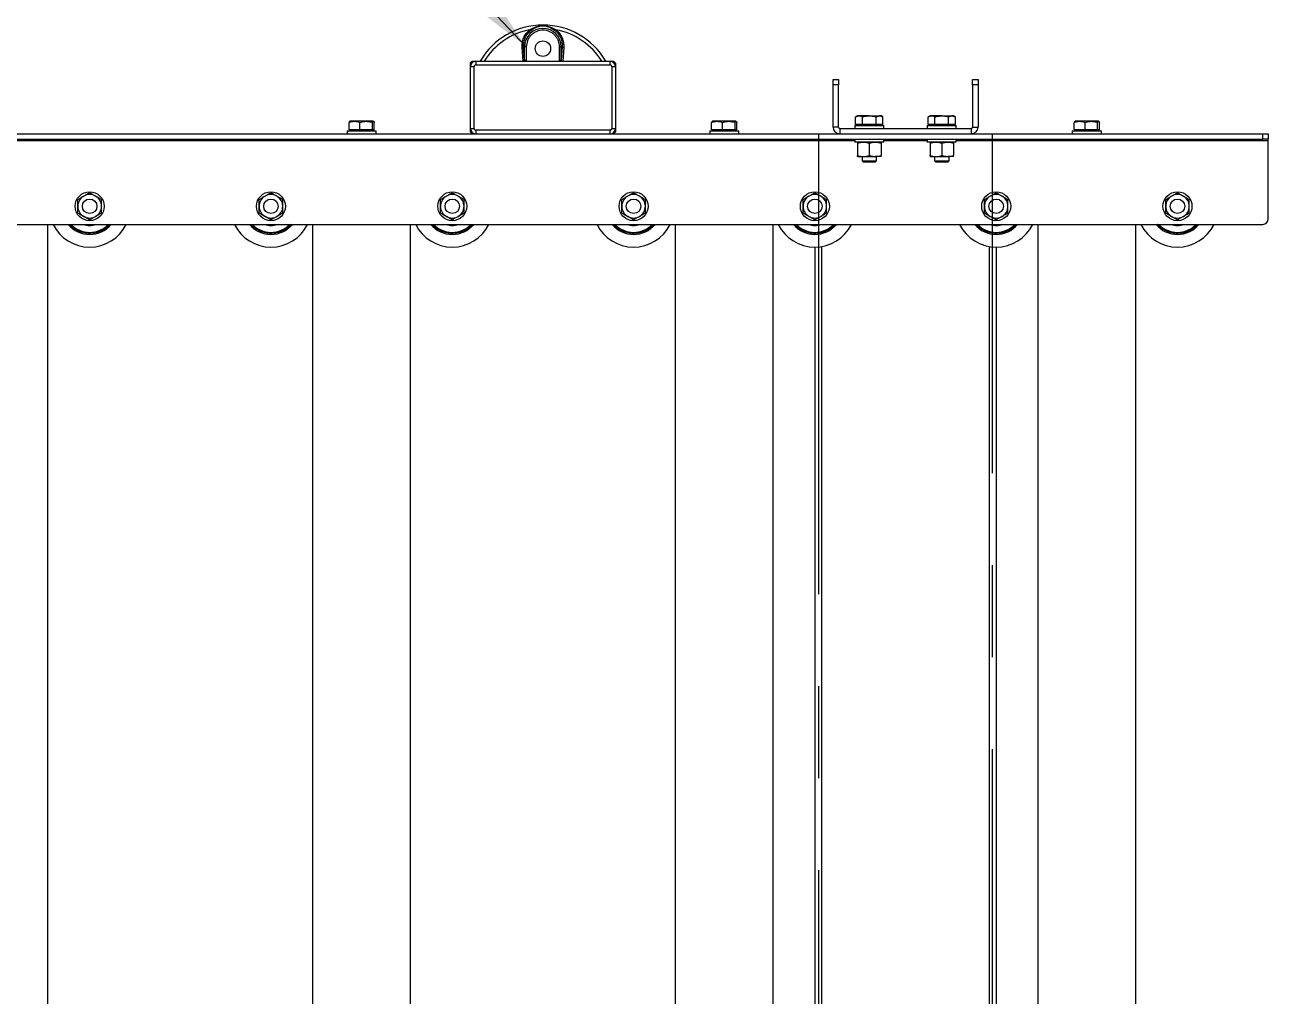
# Model space of a CAD drawing. Header units: millimetres. Extents: x 15 to 415, y 5 to 292.
# Drawn here: x 332.62 to 366.91, y 195.16 to 221.96 of the extents above; entities that cross this region are included whole.
import ezdxf

# ---------------------------------------------------------------- set-up
doc = ezdxf.new("R2010")
doc.units = ezdxf.units.MM
doc.linetypes.add('CENTERX2', pattern=[20.32, 12.7, -2.54, 2.54, -2.54])
doc.dimstyles.new('SLDDIMSTYLE1', dxfattribs={"dimtxt": 0.18, "dimasz": 3.302, "dimexe": 0, "dimexo": 0.0625, "dimgap": 0, "dimtad": 0, "dimtih": 1, "dimtoh": 1, "dimdec": 0, "dimrnd": 1e-09, "dimzin": 0, "dimdsep": 46, "dimtxsty": 'Standard', "dimsah": 1, "dimcen": 0.09, "dimadec": 0, "dimazin": 0, "dimtfac": 3.302, "dimtdec": 0, "dimtofl": 0, "dimtmove": 0, "dimatfit": 3, "dimfxl": 0, "dimfrac": 2, "dimtolj": 1, "dimtzin": 0, "dimarcsym": 0})

msp = doc.modelspace()

# ---------------------------------------------------------------- linework, layer by layer
at = {"color": 8, "linetype": 'Continuous', "lineweight": 25}
for p, q in [((346.36088, 220.9489), (346.33336, 221.33141)), ((347.48137, 221.33141), (347.45385, 220.9489)), ((346.39949, 220.9489), (346.40008, 220.9814)), ((346.44932, 220.9814), (346.44686, 220.9489)), ((347.36787, 220.9489), (347.36541, 220.9814)), ((347.41465, 220.9814), (347.41523, 220.9489)), ((318.30737, 218.76207), (355.50737, 218.76207)), ((356.30737, 218.76207), (357.50737, 218.76207)), ((358.30737, 218.76207), (366.90737, 218.76207)), ((354.5942, 215.83952), (354.5942, 172.05827)), ((359.22054, 172.05827), (359.22054, 215.83952))]:
    msp.add_line(p, q, dxfattribs=at)
at = {"color": 7, "linetype": 'Continuous', "lineweight": 25}
for p, q in [((346.40008, 220.9814), (346.37534, 221.3489)), ((346.37534, 221.3489), (346.40008, 221.3489)), ((346.40008, 220.9814), (346.40008, 221.3489)), ((346.44932, 221.3489), (346.40008, 221.3489)), ((346.44932, 221.3489), (346.44932, 220.9814)), ((347.36541, 220.9814), (347.36541, 221.3489)), ((347.36541, 221.3489), (347.41465, 221.3489)), ((347.43939, 221.3489), (347.41465, 220.9814)), ((347.41465, 220.9814), (347.41465, 221.3489)), ((347.41465, 221.3489), (347.43939, 221.3489)), ((344.90737, 220.8989), (344.95737, 220.9489)), ((344.90737, 220.7989), (344.90737, 220.8989)), ((344.95737, 220.9489), (345.05737, 220.9489)), ((345.05737, 220.9489), (348.75737, 220.9489)), ((345.05737, 220.9489), (345.05737, 220.8489)), ((345.05737, 220.8489), (348.75737, 220.8489)), ((348.75737, 220.8489), (348.75737, 220.9489)), ((348.75737, 220.9489), (348.85737, 220.9489)), ((348.85737, 220.9489), (348.90737, 220.8989)), ((348.90737, 220.8989), (348.90737, 220.7989)), ((344.90737, 219.0989), (344.90737, 220.7989)), ((345.00737, 220.7989), (344.90737, 220.7989)), ((345.00737, 219.0989), (345.00737, 220.7989)), ((348.80737, 220.7989), (348.80737, 219.0989)), ((348.90737, 220.7989), (348.80737, 220.7989)), ((348.90737, 220.7989), (348.90737, 219.0989)), ((354.90737, 220.4489), (355.05737, 220.4489)), ((354.90737, 220.2989), (354.90737, 220.4489)), ((355.05737, 220.2989), (354.90737, 220.2989)), ((354.90737, 219.13573), (354.90737, 220.2989)), ((355.05737, 220.4489), (355.05737, 220.2989)), ((355.05737, 219.13573), (355.05737, 220.2989)), ((358.75737, 220.4489), (358.90737, 220.4489)), ((358.75737, 220.2989), (358.75737, 220.4489)), ((358.90737, 220.2989), (358.75737, 220.2989)), ((358.75737, 220.2989), (358.75737, 219.13573)), ((358.90737, 220.4489), (358.90737, 220.2989)), ((358.90737, 220.2989), (358.90737, 219.13573)), ((355.58237, 219.4439), (355.53209, 219.41487)), ((355.62591, 219.4439), (355.58237, 219.4439)), ((355.90737, 219.4439), (355.62591, 219.4439)), ((355.90737, 219.4439), (356.18882, 219.4439)), ((356.095, 219.41487), (356.18882, 219.4439)), ((356.23237, 219.4439), (356.18882, 219.4439)), ((356.28264, 219.41487), (356.23237, 219.4439)), ((357.58237, 219.4439), (357.53209, 219.41487)), ((357.62591, 219.4439), (357.58237, 219.4439)), ((357.90737, 219.4439), (357.62591, 219.4439)), ((357.90737, 219.4439), (358.18882, 219.4439)), ((358.095, 219.41487), (358.18882, 219.4439)), ((358.23237, 219.4439), (358.18882, 219.4439)), ((358.28264, 219.41487), (358.23237, 219.4439)), ((341.56071, 219.0589), (341.56071, 219.26487)), ((341.70962, 219.2939), (341.58237, 219.2939)), ((342.03186, 219.2939), (341.70962, 219.2939)), ((341.85853, 219.0589), (341.85853, 219.26487)), ((342.2296, 219.2939), (342.03186, 219.2939)), ((342.20518, 219.26487), (342.2296, 219.2939)), ((342.20518, 219.0589), (342.20518, 219.26487)), ((342.25402, 219.0589), (342.25402, 219.26487)), ((344.90737, 219.0989), (345.00737, 219.0989)), ((344.90737, 218.9989), (344.90737, 219.0989)), ((348.80737, 219.0989), (348.90737, 219.0989)), ((348.90737, 219.0989), (348.90737, 218.9989)), ((351.56071, 219.0589), (351.56071, 219.26487)), ((351.70962, 219.2939), (351.58237, 219.2939)), ((352.03186, 219.2939), (351.70962, 219.2939)), ((351.85853, 219.0589), (351.85853, 219.26487)), ((352.2296, 219.2939), (352.03186, 219.2939)), ((352.20518, 219.26487), (352.2296, 219.2939)), ((352.20518, 219.0589), (352.20518, 219.26487)), ((352.25402, 219.0589), (352.25402, 219.26487)), ((355.05737, 219.13573), (354.90737, 219.13573)), ((355.0942, 219.0989), (355.0942, 218.9489)), ((355.0942, 219.0989), (358.72054, 219.0989)), ((355.50737, 219.1789), (355.50737, 219.0989)), ((355.50737, 219.1789), (355.90737, 219.1789)), ((355.53209, 219.2089), (355.53209, 219.41487)), ((355.62591, 219.2089), (355.53209, 219.2089)), ((355.58237, 219.2089), (355.58237, 219.1789)), ((355.71973, 219.2089), (355.62591, 219.2089)), ((355.71973, 219.2089), (355.71973, 219.41487)), ((355.90737, 219.2089), (355.71973, 219.2089)), ((356.095, 219.2089), (355.90737, 219.2089)), ((355.90737, 219.1789), (356.30737, 219.1789)), ((356.095, 219.2089), (356.095, 219.41487)), ((356.18882, 219.2089), (356.095, 219.2089)), ((356.28264, 219.2089), (356.18882, 219.2089)), ((356.23237, 219.1789), (356.23237, 219.2089)), ((356.28264, 219.2089), (356.28264, 219.41487)), ((356.30737, 219.0989), (356.30737, 219.1789)), ((357.50737, 219.1789), (357.50737, 219.0989)), ((357.50737, 219.1789), (357.90737, 219.1789)), ((357.53209, 219.2089), (357.53209, 219.41487)), ((357.62591, 219.2089), (357.53209, 219.2089)), ((357.58237, 219.2089), (357.58237, 219.1789)), ((357.71973, 219.2089), (357.62591, 219.2089)), ((357.71973, 219.2089), (357.71973, 219.41487)), ((357.90737, 219.2089), (357.71973, 219.2089)), ((358.095, 219.2089), (357.90737, 219.2089)), ((357.90737, 219.1789), (358.30737, 219.1789)), ((358.095, 219.2089), (358.095, 219.41487)), ((358.18882, 219.2089), (358.095, 219.2089)), ((358.28264, 219.2089), (358.18882, 219.2089)), ((358.23237, 219.1789), (358.23237, 219.2089)), ((358.28264, 219.2089), (358.28264, 219.41487)), ((358.30737, 219.0989), (358.30737, 219.1789)), ((358.72054, 219.0989), (358.72054, 218.9489)), ((358.75737, 219.13573), (358.90737, 219.13573)), ((361.56071, 219.0589), (361.56071, 219.26487)), ((361.70962, 219.2939), (361.58237, 219.2939)), ((362.03186, 219.2939), (361.70962, 219.2939)), ((361.85853, 219.0589), (361.85853, 219.26487)), ((362.2296, 219.2939), (362.03186, 219.2939)), ((362.20518, 219.26487), (362.2296, 219.2939)), ((362.20518, 219.0589), (362.20518, 219.26487)), ((362.25402, 219.0589), (362.25402, 219.26487)), ((217.05737, 218.9489), (366.75737, 218.9489)), ((217.05737, 218.7989), (366.75737, 218.7989)), ((341.50737, 219.0289), (341.50737, 218.9489)), ((341.50737, 219.0289), (342.06059, 219.0289)), ((341.70962, 219.0589), (341.56071, 219.0589)), ((341.58237, 219.0589), (341.58237, 219.0289)), ((341.85853, 219.0589), (341.70962, 219.0589)), ((342.03186, 219.0589), (341.85853, 219.0589)), ((342.20518, 219.0589), (342.03186, 219.0589)), ((342.06059, 219.0289), (342.30737, 219.0289)), ((342.2296, 219.0589), (342.20518, 219.0589)), ((342.25402, 219.0589), (342.2296, 219.0589)), ((342.23237, 219.0289), (342.23237, 219.0589)), ((342.30737, 218.9489), (342.30737, 219.0289)), ((344.95737, 218.9489), (344.90737, 218.9989)), ((348.75737, 219.0489), (345.05737, 219.0489)), ((345.05737, 219.0489), (345.05737, 218.9489)), ((348.75737, 218.9489), (348.75737, 219.0489)), ((348.90737, 218.9989), (348.85737, 218.9489)), ((351.50737, 219.0289), (351.50737, 218.9489)), ((351.50737, 219.0289), (352.06059, 219.0289)), ((351.70962, 219.0589), (351.56071, 219.0589)), ((351.58237, 219.0589), (351.58237, 219.0289)), ((351.85853, 219.0589), (351.70962, 219.0589)), ((352.03186, 219.0589), (351.85853, 219.0589)), ((352.20518, 219.0589), (352.03186, 219.0589)), ((352.06059, 219.0289), (352.30737, 219.0289)), ((352.2296, 219.0589), (352.20518, 219.0589)), ((352.25402, 219.0589), (352.2296, 219.0589)), ((352.23237, 219.0289), (352.23237, 219.0589)), ((352.30737, 218.9489), (352.30737, 219.0289)), ((355.0942, 218.9489), (358.72054, 218.9489)), ((355.50737, 218.7989), (355.50737, 218.7189)), ((356.30737, 218.7189), (356.30737, 218.7989)), ((357.50737, 218.7989), (357.50737, 218.7189)), ((358.30737, 218.7189), (358.30737, 218.7989)), ((361.50737, 219.0289), (361.50737, 218.9489)), ((361.50737, 219.0289), (362.06059, 219.0289)), ((361.70962, 219.0589), (361.56071, 219.0589)), ((361.58237, 219.0589), (361.58237, 219.0289)), ((361.85853, 219.0589), (361.70962, 219.0589)), ((362.03186, 219.0589), (361.85853, 219.0589)), ((362.20518, 219.0589), (362.03186, 219.0589)), ((362.06059, 219.0289), (362.30737, 219.0289)), ((362.2296, 219.0589), (362.20518, 219.0589)), ((362.25402, 219.0589), (362.2296, 219.0589)), ((362.23237, 219.0289), (362.23237, 219.0589)), ((362.30737, 218.9489), (362.30737, 219.0289)), ((366.75737, 218.7989), (366.75737, 218.9489)), ((366.75737, 218.9489), (366.90737, 218.9489)), ((366.90737, 218.7989), (366.75737, 218.7989)), ((366.90737, 218.9489), (366.90737, 218.7989)), ((366.90737, 218.76207), (366.90737, 218.7989)), ((366.90737, 216.5989), (366.90737, 218.76207)), ((355.90737, 218.7189), (355.50737, 218.7189)), ((355.58237, 218.68987), (355.58237, 218.35292)), ((356.30737, 218.7189), (355.90737, 218.7189)), ((355.90737, 218.68987), (355.90737, 218.35292)), ((356.23237, 218.68987), (356.23237, 218.35292)), ((357.90737, 218.7189), (357.50737, 218.7189)), ((357.58237, 218.68987), (357.58237, 218.35292)), ((358.30737, 218.7189), (357.90737, 218.7189)), ((357.90737, 218.68987), (357.90737, 218.35292)), ((358.23237, 218.68987), (358.23237, 218.35292)), ((355.58237, 218.3239), (355.74487, 218.3239)), ((355.70737, 218.3239), (355.70737, 218.20662)), ((355.70737, 218.20662), (355.73509, 218.1789)), ((355.70737, 218.20662), (355.90737, 218.20662)), ((355.73509, 218.1789), (355.90737, 218.1789)), ((355.74487, 218.3239), (356.06987, 218.3239)), ((355.90737, 218.20662), (356.10737, 218.20662)), ((355.90737, 218.1789), (356.07964, 218.1789)), ((356.23237, 218.3239), (356.06987, 218.3239)), ((356.07964, 218.1789), (356.10737, 218.20662)), ((356.10737, 218.20662), (356.10737, 218.3239)), ((357.58237, 218.3239), (357.74487, 218.3239)), ((357.70737, 218.3239), (357.70737, 218.20662)), ((357.70737, 218.20662), (357.73509, 218.1789)), ((357.70737, 218.20662), (357.90737, 218.20662)), ((357.73509, 218.1789), (357.90737, 218.1789)), ((357.74487, 218.3239), (358.06987, 218.3239)), ((357.90737, 218.20662), (358.10737, 218.20662)), ((357.90737, 218.1789), (358.07964, 218.1789)), ((358.23237, 218.3239), (358.06987, 218.3239)), ((358.07964, 218.1789), (358.10737, 218.20662)), ((358.10737, 218.20662), (358.10737, 218.3239)), ((217.05737, 216.4489), (366.75737, 216.4489)), ((333.25737, 171.4489), (333.25737, 216.4489)), ((334.40737, 216.57362), (334.24487, 216.66744)), ((339.40737, 216.57362), (339.24487, 216.66744)), ((340.55737, 216.4489), (340.55737, 171.4489)), ((343.25737, 171.4489), (343.25737, 216.4489)), ((344.40737, 216.57362), (344.24487, 216.66744)), ((349.40737, 216.57362), (349.24487, 216.66744)), ((350.55737, 216.4489), (350.55737, 171.4489)), ((353.25737, 171.4489), (353.25737, 216.4489)), ((354.40737, 216.57362), (354.24487, 216.66744)), ((359.40737, 216.57362), (359.24487, 216.66744)), ((360.55737, 216.4489), (360.55737, 171.4489)), ((363.25737, 171.4489), (363.25737, 216.4489)), ((364.40737, 216.57362), (364.24487, 216.66744)), ((354.40737, 215.8239), (354.40737, 172.0739)), ((359.40737, 215.8239), (359.40737, 172.0739))]:
    msp.add_line(p, q, dxfattribs=at)
at = {"color": 7, "linetype": 'CENTERX2'}
for p, q in [((354.50637, 218.9489), (354.50637, 168.9489)), ((359.30837, 168.9489), (359.30837, 218.9489))]:
    msp.add_line(p, q, dxfattribs=at)
at = {"color": 7, "linetype": 'Continuous', "lineweight": 25}
for centre, radius in [((346.90737, 221.2989), 0.2125), ((334.40737, 216.9489), 0.4), ((334.40737, 216.9489), 0.2), ((339.40737, 216.9489), 0.4), ((339.40737, 216.9489), 0.2), ((344.40737, 216.9489), 0.4), ((344.40737, 216.9489), 0.2), ((349.40737, 216.9489), 0.4), ((349.40737, 216.9489), 0.2), ((354.40737, 216.9489), 0.4), ((354.40737, 216.9489), 0.2), ((359.40737, 216.9489), 0.4), ((359.40737, 216.9489), 0.2), ((364.40737, 216.9489), 0.4), ((364.40737, 216.9489), 0.2)]:
    msp.add_circle(centre, radius, dxfattribs=at)
for centre, radius, start, end in [((346.90737, 219.9489), 2, 90, 150), ((346.90737, 221.3489), 0.50729, 0, 180), ((346.90737, 219.9489), 2, 30, 90), ((345.05737, 220.7989), 0.15, 90, 180), ((348.75737, 220.7989), 0.15, 0, 90), ((345.05737, 219.0989), 0.15, 180, 270), ((348.75737, 219.0989), 0.15, 270, 0), ((355.0942, 219.13573), 0.18683, 180, 270), ((355.0942, 219.13573), 0.03683, 180, 270), ((358.72054, 219.13573), 0.18683, 270, 0), ((358.72054, 219.13573), 0.03683, 270, 0), ((334.40737, 216.9489), 0.325, 120, 180), ((334.40737, 216.9489), 0.325, 60, 120), ((334.40737, 216.9489), 0.325, 0, 60), ((339.40737, 216.9489), 0.325, 120, 180), ((339.40737, 216.9489), 0.325, 60, 120), ((339.40737, 216.9489), 0.325, 0, 60), ((344.40737, 216.9489), 0.325, 120, 180), ((344.40737, 216.9489), 0.325, 60, 120), ((344.40737, 216.9489), 0.325, 0, 60), ((349.40737, 216.9489), 0.325, 120, 180), ((349.40737, 216.9489), 0.325, 60, 120), ((349.40737, 216.9489), 0.325, 0, 60), ((354.40737, 216.9489), 0.325, 120, 180), ((354.40737, 216.9489), 0.325, 60, 120), ((354.40737, 216.9489), 0.325, 0, 60), ((359.40737, 216.9489), 0.325, 120, 180), ((359.40737, 216.9489), 0.325, 60, 120), ((359.40737, 216.9489), 0.325, 0, 60), ((364.40737, 216.9489), 0.325, 120, 180), ((364.40737, 216.9489), 0.325, 60, 120), ((364.40737, 216.9489), 0.325, 0, 60), ((334.40737, 216.9489), 0.325, 180, 240), ((334.40737, 216.9489), 0.325, 300, 0), ((339.40737, 216.9489), 0.325, 180, 240), ((339.40737, 216.9489), 0.325, 300, 0), ((344.40737, 216.9489), 0.325, 180, 240), ((344.40737, 216.9489), 0.325, 300, 0), ((349.40737, 216.9489), 0.325, 180, 240), ((349.40737, 216.9489), 0.325, 300, 0), ((354.40737, 216.9489), 0.325, 180, 240), ((354.40737, 216.9489), 0.325, 300, 0), ((359.40737, 216.9489), 0.325, 180, 240), ((359.40737, 216.9489), 0.325, 300, 0), ((364.40737, 216.9489), 0.325, 180, 240), ((364.40737, 216.9489), 0.325, 300, 0), ((334.40737, 216.9489), 1.125, 206.3878, 333.6122), ((334.40737, 216.9489), 0.775, 220.17777, 319.82223), ((334.40737, 216.9489), 0.71929, 224.037901, 315.962099), ((334.40737, 216.9489), 0.53071, 250.411799, 289.588201), ((334.40737, 216.9489), 0.325, 240, 300), ((339.40737, 216.9489), 1.125, 206.3878, 333.6122), ((339.40737, 216.9489), 0.775, 220.17777, 319.82223), ((339.40737, 216.9489), 0.71929, 224.037901, 315.962099), ((339.40737, 216.9489), 0.53071, 250.411799, 289.588201), ((339.40737, 216.9489), 0.325, 240, 300), ((344.40737, 216.9489), 1.125, 206.3878, 333.6122), ((344.40737, 216.9489), 0.775, 220.17777, 319.82223), ((344.40737, 216.9489), 0.71929, 224.037901, 315.962099), ((344.40737, 216.9489), 0.53071, 250.411799, 289.588201), ((344.40737, 216.9489), 0.325, 240, 300), ((349.40737, 216.9489), 1.125, 206.3878, 333.6122), ((349.40737, 216.9489), 0.775, 220.17777, 319.82223), ((349.40737, 216.9489), 0.71929, 224.037901, 315.962099), ((349.40737, 216.9489), 0.53071, 250.411799, 289.588201), ((349.40737, 216.9489), 0.325, 240, 300), ((354.40737, 216.9489), 1.125, 206.3878, 333.6122), ((354.40737, 216.9489), 0.775, 220.17777, 319.82223), ((354.40737, 216.9489), 0.71929, 224.037901, 315.962099), ((354.40737, 216.9489), 0.53071, 250.411799, 289.588201), ((354.40737, 216.9489), 0.325, 240, 300), ((359.40737, 216.9489), 1.125, 206.3878, 333.6122), ((359.40737, 216.9489), 0.775, 220.17777, 319.82223), ((359.40737, 216.9489), 0.71929, 224.037901, 315.962099), ((359.40737, 216.9489), 0.53071, 250.411799, 289.588201), ((359.40737, 216.9489), 0.325, 240, 300), ((364.40737, 216.9489), 1.125, 206.3878, 333.6122), ((364.40737, 216.9489), 0.775, 220.17777, 319.82223), ((364.40737, 216.9489), 0.71929, 224.037901, 315.962099), ((364.40737, 216.9489), 0.53071, 250.411799, 289.588201), ((364.40737, 216.9489), 0.325, 240, 300), ((366.75737, 216.5989), 0.15, 270, 0)]:
    msp.add_arc(centre, radius, start, end, dxfattribs=at)
at = {"color": 8, "linetype": 'Continuous', "lineweight": 25}
for start, end in [(100.868605, 148.369431), (31.630569, 79.131395)]:
    msp.add_arc((346.90737, 219.9489), 1.90679, start, end, dxfattribs=at)
at = {"color": 7, "linetype": 'Continuous', "lineweight": 25}
for points, knots in [([(346.54783, 221.82149), (346.57503, 221.83736), (346.62966, 221.86922), (346.71772, 221.90303), (346.80983, 221.92602), (346.89675, 221.93344), (346.9716, 221.92919), (347.03483, 221.91851), (347.136, 221.89208), (347.21156, 221.85134), (347.26691, 221.82149)], [0, 0, 0, 0, 0.12362737, 0.24828246, 0.37375271, 0.50082149, 0.58490584, 0.66338051, 0.75342499, 1, 1, 1, 1]), ([(346.57353, 221.80048), (346.62417, 221.83452), (346.7002, 221.88562), (346.81442, 221.9194), (346.90783, 221.93033), (347.00121, 221.9192), (347.1148, 221.88529), (347.19072, 221.83435), (347.2412, 221.80048)], [0, 0, 0, 0, 0.25063209, 0.37626139, 0.50063436, 0.62496358, 0.75062041, 1, 1, 1, 1]), ([(346.33336, 221.33141), (346.33327, 221.37697), (346.33307, 221.46815), (346.37411, 221.60164), (346.44328, 221.72492), (346.51303, 221.78935), (346.54783, 221.82149)], [0, 0, 0, 0, 0.25060264, 0.50150215, 0.75136032, 1, 1, 1, 1]), ([(346.37534, 221.3489), (346.37523, 221.39314), (346.37501, 221.47697), (346.41413, 221.60042), (346.47718, 221.71199), (346.54194, 221.77148), (346.57353, 221.80048)], [0, 0, 0, 0, 0.26463586, 0.50139308, 0.75686445, 1, 1, 1, 1]), ([(347.36541, 221.3489), (347.35929, 221.40651), (347.34988, 221.49514), (347.29276, 221.60182), (347.23365, 221.6751), (347.16027, 221.73459), (347.05362, 221.78992), (346.90737, 221.818), (346.76111, 221.78992), (346.65447, 221.73459), (346.58109, 221.6751), (346.52197, 221.60182), (346.46485, 221.49514), (346.45544, 221.40651), (346.44932, 221.3489)], [0, 0, 0, 0, 0.11972842, 0.18418033, 0.25, 0.31581967, 0.38027158, 0.5, 0.61972842, 0.68418033, 0.75, 0.81581967, 0.88027158, 1, 1, 1, 1]), ([(346.57353, 221.80048), (346.57222, 221.80086), (346.56961, 221.80162), (346.56343, 221.80611), (346.55608, 221.81267), (346.55058, 221.81855), (346.54783, 221.82149)], [0, 0, 0, 0, 0.25003535, 0.5, 0.74996465, 1, 1, 1, 1]), ([(347.26691, 221.82149), (347.26415, 221.81855), (347.25865, 221.81267), (347.2513, 221.80611), (347.24512, 221.80162), (347.24251, 221.80086), (347.2412, 221.80048)], [0, 0, 0, 0, 0.25003535, 0.5, 0.74996465, 1, 1, 1, 1]), ([(347.2412, 221.80048), (347.27279, 221.77147), (347.33765, 221.7119), (347.40066, 221.60029), (347.43972, 221.47684), (347.4395, 221.39315), (347.43939, 221.3489)], [0, 0, 0, 0, 0.24316946, 0.49938186, 0.73532542, 1, 1, 1, 1]), ([(347.26691, 221.82149), (347.30173, 221.78927), (347.37154, 221.7247), (347.44074, 221.60138), (347.48175, 221.46795), (347.48149, 221.37692), (347.48137, 221.33141)], [0, 0, 0, 0, 0.24909018, 0.4992514, 0.74969708, 1, 1, 1, 1]), ([(346.33336, 221.33141), (346.33849, 221.33217), (346.34873, 221.33369), (346.36162, 221.33791), (346.37134, 221.34311), (346.37401, 221.34697), (346.37534, 221.3489)], [0, 0, 0, 0, 0.25007202, 0.5, 0.74992798, 1, 1, 1, 1]), ([(347.48137, 221.33141), (347.47625, 221.33217), (347.466, 221.33369), (347.45311, 221.33791), (347.4434, 221.34311), (347.44072, 221.34697), (347.43939, 221.3489)], [0, 0, 0, 0, 0.25007233, 0.5, 0.74992767, 1, 1, 1, 1]), ([(345.05737, 220.8489), (345.05108, 220.84822), (345.04137, 220.84719), (345.02972, 220.84096), (345.02177, 220.83451), (345.0153, 220.82655), (345.00908, 220.8149), (345.00804, 220.80518), (345.00737, 220.7989)], [0, 0, 0, 0, 0.23944295, 0.36955024, 0.49999985, 0.63010729, 0.76055705, 1, 1, 1, 1]), ([(348.80737, 220.7989), (348.80669, 220.80518), (348.80566, 220.81489), (348.79943, 220.82654), (348.79298, 220.83449), (348.78502, 220.84096), (348.77337, 220.84719), (348.76365, 220.84822), (348.75737, 220.8489)], [0, 0, 0, 0, 0.23944295, 0.36955024, 0.49999985, 0.63010729, 0.76055705, 1, 1, 1, 1]), ([(355.53209, 219.41487), (355.53966, 219.41902), (355.55486, 219.42733), (355.57422, 219.43495), (355.58992, 219.43951), (355.60184, 219.442), (355.61385, 219.4436), (355.62189, 219.4438), (355.62591, 219.4439)], [0, 0, 0, 0, 0.2473449, 0.49601219, 0.62098533, 0.74684355, 0.87330953, 1, 1, 1, 1]), ([(355.62591, 219.4439), (355.62813, 219.44386), (355.64497, 219.4436), (355.67672, 219.43726), (355.70531, 219.42238), (355.71973, 219.41487)], [0, 0, 0, 0, 0.070076912, 0.530777664, 1, 1, 1, 1]), ([(355.71973, 219.41487), (355.7334, 219.41869), (355.79451, 219.43579), (355.85805, 219.44035), (355.90737, 219.4439)], [0, 0, 0, 0, 0.22371328, 1, 1, 1, 1]), ([(355.90737, 219.4439), (355.92272, 219.44355), (355.98622, 219.44211), (356.04809, 219.42661), (356.095, 219.41487)], [0, 0, 0, 0, 0.24185142, 1, 1, 1, 1]), ([(356.18882, 219.4439), (356.19105, 219.44386), (356.19692, 219.44378), (356.20643, 219.44293), (356.21736, 219.44116), (356.23196, 219.4377), (356.24653, 219.43269), (356.26102, 219.42631), (356.27187, 219.42093), (356.27905, 219.41689), (356.28264, 219.41487)], [0, 0, 0, 0, 0.07003611, 0.18484299, 0.29981661, 0.41526294, 0.64786676, 0.76502468, 0.88247311, 1, 1, 1, 1]), ([(357.53209, 219.41487), (357.53966, 219.41902), (357.55486, 219.42733), (357.57422, 219.43495), (357.58992, 219.43951), (357.60184, 219.442), (357.61385, 219.4436), (357.62189, 219.4438), (357.62591, 219.4439)], [0, 0, 0, 0, 0.2473449, 0.49601219, 0.62098533, 0.74684355, 0.87330953, 1, 1, 1, 1]), ([(357.62591, 219.4439), (357.62813, 219.44386), (357.64497, 219.4436), (357.67672, 219.43726), (357.70531, 219.42238), (357.71973, 219.41487)], [0, 0, 0, 0, 0.070076912, 0.530777664, 1, 1, 1, 1]), ([(357.71973, 219.41487), (357.7334, 219.41869), (357.79451, 219.43579), (357.85805, 219.44035), (357.90737, 219.4439)], [0, 0, 0, 0, 0.22371328, 1, 1, 1, 1]), ([(357.90737, 219.4439), (357.92272, 219.44355), (357.98622, 219.44211), (358.04809, 219.42661), (358.095, 219.41487)], [0, 0, 0, 0, 0.24185142, 1, 1, 1, 1]), ([(358.18882, 219.4439), (358.19105, 219.44386), (358.19692, 219.44378), (358.20643, 219.44293), (358.21736, 219.44116), (358.23196, 219.4377), (358.24653, 219.43269), (358.26102, 219.42631), (358.27187, 219.42093), (358.27905, 219.41689), (358.28264, 219.41487)], [0, 0, 0, 0, 0.07003611, 0.18484299, 0.29981661, 0.41526294, 0.64786676, 0.76502468, 0.88247311, 1, 1, 1, 1]), ([(341.56071, 219.26487), (341.56671, 219.26699), (341.58472, 219.27336), (341.61523, 219.28225), (341.65253, 219.28995), (341.68414, 219.29348), (341.70324, 219.29379), (341.70962, 219.2939)], [0, 0, 0, 0, 0.12359753, 0.37124782, 0.62101355, 0.87330139, 1, 1, 1, 1]), ([(341.58513, 219.2939), (341.58455, 219.29386), (341.58302, 219.29378), (341.58055, 219.29293), (341.5777, 219.29116), (341.5739, 219.2877), (341.57011, 219.28269), (341.56634, 219.27631), (341.56352, 219.27093), (341.56165, 219.26689), (341.56071, 219.26487)], [0, 0, 0, 0, 0.070036107, 0.184842993, 0.299816611, 0.41526294, 0.647866756, 0.765024679, 0.882473115, 1, 1, 1, 1]), ([(341.70962, 219.2939), (341.71315, 219.29386), (341.73212, 219.29369), (341.7665, 219.29025), (341.81277, 219.28042), (341.84311, 219.27011), (341.85853, 219.26487)], [0, 0, 0, 0, 0.070051373, 0.376606602, 0.683073408, 1, 1, 1, 1]), ([(341.85853, 219.26487), (341.87993, 219.27104), (341.92293, 219.28343), (341.97415, 219.29112), (342.01059, 219.29362), (342.02477, 219.29381), (342.03186, 219.2939)], [0, 0, 0, 0, 0.377424081, 0.758342626, 0.879073433, 1, 1, 1, 1]), ([(342.03186, 219.2939), (342.07741, 219.29035), (342.1361, 219.28579), (342.19255, 219.26869), (342.20518, 219.26487)], [0, 0, 0, 0, 0.77628672, 1, 1, 1, 1]), ([(342.2296, 219.2939), (342.23018, 219.29386), (342.23266, 219.29372), (342.23609, 219.29201), (342.23987, 219.28857), (342.24272, 219.2852), (342.24556, 219.2811), (342.24839, 219.27631), (342.25122, 219.27093), (342.25309, 219.26689), (342.25402, 219.26487)], [0, 0, 0, 0, 0.070036806, 0.299778269, 0.415225752, 0.531480283, 0.647863239, 0.765022333, 0.882471941, 1, 1, 1, 1]), ([(345.00737, 219.0989), (345.00804, 219.09261), (345.00907, 219.0829), (345.0153, 219.07125), (345.02176, 219.0633), (345.02971, 219.05683), (345.04137, 219.05061), (345.05108, 219.04957), (345.05737, 219.0489)], [0, 0, 0, 0, 0.23944295, 0.36955024, 0.49999985, 0.63010729, 0.76055705, 1, 1, 1, 1]), ([(348.75737, 219.0489), (348.76365, 219.04957), (348.77336, 219.0506), (348.78501, 219.05683), (348.79296, 219.06329), (348.79943, 219.07124), (348.80566, 219.0829), (348.80669, 219.09261), (348.80737, 219.0989)], [0, 0, 0, 0, 0.23944295, 0.36955024, 0.49999985, 0.63010729, 0.76055705, 1, 1, 1, 1]), ([(351.56071, 219.26487), (351.56671, 219.26699), (351.58472, 219.27336), (351.61523, 219.28225), (351.65253, 219.28995), (351.68414, 219.29348), (351.70324, 219.29379), (351.70962, 219.2939)], [0, 0, 0, 0, 0.12359753, 0.37124782, 0.62101355, 0.87330139, 1, 1, 1, 1]), ([(351.58513, 219.2939), (351.58455, 219.29386), (351.58302, 219.29378), (351.58055, 219.29293), (351.5777, 219.29116), (351.5739, 219.2877), (351.57011, 219.28269), (351.56634, 219.27631), (351.56352, 219.27093), (351.56165, 219.26689), (351.56071, 219.26487)], [0, 0, 0, 0, 0.070036107, 0.184842993, 0.299816611, 0.41526294, 0.647866756, 0.765024679, 0.882473115, 1, 1, 1, 1]), ([(351.70962, 219.2939), (351.71315, 219.29386), (351.73212, 219.29369), (351.7665, 219.29025), (351.81277, 219.28042), (351.84311, 219.27011), (351.85853, 219.26487)], [0, 0, 0, 0, 0.07005137, 0.3766066, 0.68307341, 1, 1, 1, 1]), ([(351.85853, 219.26487), (351.87993, 219.27104), (351.92293, 219.28343), (351.97415, 219.29112), (352.01059, 219.29362), (352.02477, 219.29381), (352.03186, 219.2939)], [0, 0, 0, 0, 0.37742408, 0.75834263, 0.87907343, 1, 1, 1, 1]), ([(352.03186, 219.2939), (352.07741, 219.29035), (352.1361, 219.28579), (352.19255, 219.26869), (352.20518, 219.26487)], [0, 0, 0, 0, 0.77628672, 1, 1, 1, 1]), ([(352.2296, 219.2939), (352.23018, 219.29386), (352.23266, 219.29372), (352.23609, 219.29201), (352.23987, 219.28857), (352.24272, 219.2852), (352.24556, 219.2811), (352.24839, 219.27631), (352.25122, 219.27093), (352.25309, 219.26689), (352.25402, 219.26487)], [0, 0, 0, 0, 0.070036806, 0.299778269, 0.415225752, 0.531480283, 0.647863239, 0.765022333, 0.882471941, 1, 1, 1, 1]), ([(361.56071, 219.26487), (361.56671, 219.26699), (361.58472, 219.27336), (361.61523, 219.28225), (361.65253, 219.28995), (361.68414, 219.29348), (361.70324, 219.29379), (361.70962, 219.2939)], [0, 0, 0, 0, 0.12359753, 0.37124782, 0.62101355, 0.87330139, 1, 1, 1, 1]), ([(361.58513, 219.2939), (361.58455, 219.29386), (361.58302, 219.29378), (361.58055, 219.29293), (361.5777, 219.29116), (361.5739, 219.2877), (361.57011, 219.28269), (361.56634, 219.27631), (361.56352, 219.27093), (361.56165, 219.26689), (361.56071, 219.26487)], [0, 0, 0, 0, 0.070036107, 0.184842993, 0.299816611, 0.41526294, 0.647866756, 0.765024679, 0.882473115, 1, 1, 1, 1]), ([(361.70962, 219.2939), (361.71315, 219.29386), (361.73212, 219.29369), (361.7665, 219.29025), (361.81277, 219.28042), (361.84311, 219.27011), (361.85853, 219.26487)], [0, 0, 0, 0, 0.07005137, 0.3766066, 0.68307341, 1, 1, 1, 1]), ([(361.85853, 219.26487), (361.87993, 219.27104), (361.92293, 219.28343), (361.97415, 219.29112), (362.01059, 219.29362), (362.02477, 219.29381), (362.03186, 219.2939)], [0, 0, 0, 0, 0.37742408, 0.75834263, 0.87907343, 1, 1, 1, 1]), ([(362.03186, 219.2939), (362.07741, 219.29035), (362.1361, 219.28579), (362.19255, 219.26869), (362.20518, 219.26487)], [0, 0, 0, 0, 0.77628672, 1, 1, 1, 1]), ([(362.2296, 219.2939), (362.23018, 219.29386), (362.23266, 219.29372), (362.23609, 219.29201), (362.23987, 219.28857), (362.24272, 219.2852), (362.24556, 219.2811), (362.24839, 219.27631), (362.25122, 219.27093), (362.25309, 219.26689), (362.25402, 219.26487)], [0, 0, 0, 0, 0.070036806, 0.299778269, 0.415225752, 0.531480283, 0.647863239, 0.765022333, 0.882471941, 1, 1, 1, 1]), ([(355.58237, 218.68987), (355.60876, 218.69798), (355.66202, 218.71436), (355.71708, 218.71737), (355.74487, 218.7189)], [0, 0, 0, 0, 0.49545796, 1, 1, 1, 1]), ([(355.58237, 218.7189), (355.58237, 218.71878), (355.58237, 218.71856), (355.58237, 218.71656), (355.58237, 218.71283), (355.58237, 218.70683), (355.58237, 218.69924), (355.58237, 218.69299), (355.58237, 218.68987)], [0, 0, 0, 0, 0.13406386, 0.2683985, 0.4501242, 0.63239475, 0.8160265, 1, 1, 1, 1]), ([(355.74487, 218.7189), (355.74872, 218.71886), (355.77789, 218.7186), (355.83288, 218.71226), (355.88239, 218.69738), (355.90737, 218.68987)], [0, 0, 0, 0, 0.07007691, 0.53077766, 1, 1, 1, 1]), ([(355.90737, 218.68987), (355.93376, 218.69798), (355.98702, 218.71436), (356.04208, 218.71737), (356.06987, 218.7189)], [0, 0, 0, 0, 0.495457963, 1, 1, 1, 1]), ([(356.06987, 218.7189), (356.07372, 218.71886), (356.10289, 218.7186), (356.15788, 218.71226), (356.20739, 218.69738), (356.23237, 218.68987)], [0, 0, 0, 0, 0.07007691, 0.53077766, 1, 1, 1, 1]), ([(356.23237, 218.7189), (356.23237, 218.71842), (356.23237, 218.71731), (356.23237, 218.70777), (356.23237, 218.69586), (356.23237, 218.68987)], [0, 0, 0, 0, 0.26840654, 0.6323729, 1, 1, 1, 1]), ([(357.58237, 218.68987), (357.60876, 218.69798), (357.66202, 218.71436), (357.71708, 218.71737), (357.74487, 218.7189)], [0, 0, 0, 0, 0.49545796, 1, 1, 1, 1]), ([(357.58237, 218.7189), (357.58237, 218.71878), (357.58237, 218.71856), (357.58237, 218.71656), (357.58237, 218.71283), (357.58237, 218.70683), (357.58237, 218.69924), (357.58237, 218.69299), (357.58237, 218.68987)], [0, 0, 0, 0, 0.13406386, 0.2683985, 0.4501242, 0.63239475, 0.8160265, 1, 1, 1, 1]), ([(357.74487, 218.7189), (357.74872, 218.71886), (357.77789, 218.7186), (357.83288, 218.71226), (357.88239, 218.69738), (357.90737, 218.68987)], [0, 0, 0, 0, 0.07007691, 0.53077766, 1, 1, 1, 1]), ([(357.90737, 218.68987), (357.93376, 218.69798), (357.98702, 218.71436), (358.04208, 218.71737), (358.06987, 218.7189)], [0, 0, 0, 0, 0.495457963, 1, 1, 1, 1]), ([(358.06987, 218.7189), (358.07372, 218.71886), (358.10289, 218.7186), (358.15788, 218.71226), (358.20739, 218.69738), (358.23237, 218.68987)], [0, 0, 0, 0, 0.07007691, 0.53077766, 1, 1, 1, 1]), ([(358.23237, 218.7189), (358.23237, 218.71842), (358.23237, 218.71731), (358.23237, 218.70777), (358.23237, 218.69586), (358.23237, 218.68987)], [0, 0, 0, 0, 0.26840654, 0.6323729, 1, 1, 1, 1]), ([(355.58237, 218.35292), (355.60876, 218.34481), (355.66202, 218.32844), (355.71708, 218.32542), (355.74487, 218.3239)], [0, 0, 0, 0, 0.49545796, 1, 1, 1, 1]), ([(355.58237, 218.3239), (355.58237, 218.32433), (355.58237, 218.32593), (355.58237, 218.34152), (355.58237, 218.35292)], [0, 0, 0, 0, 0.268633605, 1, 1, 1, 1]), ([(355.74487, 218.3239), (355.74872, 218.32393), (355.77789, 218.32419), (355.83288, 218.33053), (355.88239, 218.34542), (355.90737, 218.35292)], [0, 0, 0, 0, 0.070076912, 0.530777664, 1, 1, 1, 1]), ([(355.90737, 218.35292), (355.92048, 218.34877), (355.94676, 218.34046), (355.98709, 218.33134), (356.02819, 218.32509), (356.05594, 218.32429), (356.06987, 218.3239)], [0, 0, 0, 0, 0.24726861, 0.49536257, 0.74687401, 1, 1, 1, 1]), ([(356.06987, 218.3239), (356.07372, 218.32393), (356.10289, 218.32419), (356.15788, 218.33053), (356.20739, 218.34542), (356.23237, 218.35292)], [0, 0, 0, 0, 0.070076912, 0.530777664, 1, 1, 1, 1]), ([(356.23237, 218.3239), (356.23237, 218.32433), (356.23237, 218.32593), (356.23237, 218.34152), (356.23237, 218.35292)], [0, 0, 0, 0, 0.26863361, 1, 1, 1, 1]), ([(357.58237, 218.35292), (357.60876, 218.34481), (357.66202, 218.32844), (357.71708, 218.32542), (357.74487, 218.3239)], [0, 0, 0, 0, 0.49545796, 1, 1, 1, 1]), ([(357.58237, 218.3239), (357.58237, 218.32433), (357.58237, 218.32593), (357.58237, 218.34152), (357.58237, 218.35292)], [0, 0, 0, 0, 0.268633605, 1, 1, 1, 1]), ([(357.74487, 218.3239), (357.74872, 218.32393), (357.77789, 218.32419), (357.83288, 218.33053), (357.88239, 218.34542), (357.90737, 218.35292)], [0, 0, 0, 0, 0.070076912, 0.530777664, 1, 1, 1, 1]), ([(357.90737, 218.35292), (357.92048, 218.34877), (357.94676, 218.34046), (357.98709, 218.33134), (358.02819, 218.32509), (358.05594, 218.32429), (358.06987, 218.3239)], [0, 0, 0, 0, 0.24726861, 0.49536257, 0.74687401, 1, 1, 1, 1]), ([(358.06987, 218.3239), (358.07372, 218.32393), (358.10289, 218.32419), (358.15788, 218.33053), (358.20739, 218.34542), (358.23237, 218.35292)], [0, 0, 0, 0, 0.070076912, 0.530777664, 1, 1, 1, 1]), ([(358.23237, 218.3239), (358.23237, 218.32433), (358.23237, 218.32593), (358.23237, 218.34152), (358.23237, 218.35292)], [0, 0, 0, 0, 0.26863361, 1, 1, 1, 1]), ([(334.08237, 217.13654), (334.10876, 217.15177), (334.16202, 217.18252), (334.21708, 217.21432), (334.24487, 217.23035)], [0, 0, 0, 0, 0.49545796, 1, 1, 1, 1]), ([(334.08237, 216.9489), (334.08237, 216.96596), (334.08237, 217.02947), (334.08237, 217.09131), (334.08237, 217.13654)], [0, 0, 0, 0, 0.268633605, 1, 1, 1, 1]), ([(334.24487, 217.23035), (334.24872, 217.23258), (334.27789, 217.24942), (334.33288, 217.28117), (334.38239, 217.30975), (334.40737, 217.32417)], [0, 0, 0, 0, 0.070076912, 0.530777664, 1, 1, 1, 1]), ([(334.40737, 217.32417), (334.42048, 217.3166), (334.44676, 217.30143), (334.48709, 217.27815), (334.52819, 217.25442), (334.55594, 217.23839), (334.56987, 217.23035)], [0, 0, 0, 0, 0.24726861, 0.49536257, 0.74687401, 1, 1, 1, 1]), ([(334.56987, 217.23035), (334.57372, 217.22813), (334.60289, 217.21129), (334.65788, 217.17954), (334.70739, 217.15096), (334.73237, 217.13654)], [0, 0, 0, 0, 0.07007691, 0.53077766, 1, 1, 1, 1]), ([(334.73237, 216.9489), (334.73237, 216.96596), (334.73237, 217.02947), (334.73237, 217.09131), (334.73237, 217.13654)], [0, 0, 0, 0, 0.26863361, 1, 1, 1, 1]), ([(339.08237, 217.13654), (339.10876, 217.15177), (339.16202, 217.18252), (339.21708, 217.21432), (339.24487, 217.23035)], [0, 0, 0, 0, 0.49545796, 1, 1, 1, 1]), ([(339.08237, 216.9489), (339.08237, 216.96596), (339.08237, 217.02947), (339.08237, 217.09131), (339.08237, 217.13654)], [0, 0, 0, 0, 0.268633605, 1, 1, 1, 1]), ([(339.24487, 217.23035), (339.24872, 217.23258), (339.27789, 217.24942), (339.33288, 217.28117), (339.38239, 217.30975), (339.40737, 217.32417)], [0, 0, 0, 0, 0.070076912, 0.530777664, 1, 1, 1, 1]), ([(339.40737, 217.32417), (339.42048, 217.3166), (339.44676, 217.30143), (339.48709, 217.27815), (339.52819, 217.25442), (339.55594, 217.23839), (339.56987, 217.23035)], [0, 0, 0, 0, 0.24726861, 0.49536257, 0.74687401, 1, 1, 1, 1]), ([(339.56987, 217.23035), (339.57372, 217.22813), (339.60289, 217.21129), (339.65788, 217.17954), (339.70739, 217.15096), (339.73237, 217.13654)], [0, 0, 0, 0, 0.07007691, 0.53077766, 1, 1, 1, 1]), ([(339.73237, 216.9489), (339.73237, 216.96596), (339.73237, 217.02947), (339.73237, 217.09131), (339.73237, 217.13654)], [0, 0, 0, 0, 0.26863361, 1, 1, 1, 1]), ([(344.08237, 217.13654), (344.10876, 217.15177), (344.16202, 217.18252), (344.21708, 217.21432), (344.24487, 217.23035)], [0, 0, 0, 0, 0.49545796, 1, 1, 1, 1]), ([(344.08237, 216.9489), (344.08237, 216.96596), (344.08237, 217.02947), (344.08237, 217.09131), (344.08237, 217.13654)], [0, 0, 0, 0, 0.268633605, 1, 1, 1, 1]), ([(344.24487, 217.23035), (344.24872, 217.23258), (344.27789, 217.24942), (344.33288, 217.28117), (344.38239, 217.30975), (344.40737, 217.32417)], [0, 0, 0, 0, 0.070076912, 0.530777664, 1, 1, 1, 1]), ([(344.40737, 217.32417), (344.42048, 217.3166), (344.44676, 217.30143), (344.48709, 217.27815), (344.52819, 217.25442), (344.55594, 217.23839), (344.56987, 217.23035)], [0, 0, 0, 0, 0.24726861, 0.49536257, 0.74687401, 1, 1, 1, 1]), ([(344.56987, 217.23035), (344.57372, 217.22813), (344.60289, 217.21129), (344.65788, 217.17954), (344.70739, 217.15096), (344.73237, 217.13654)], [0, 0, 0, 0, 0.07007691, 0.53077766, 1, 1, 1, 1]), ([(344.73237, 216.9489), (344.73237, 216.96596), (344.73237, 217.02947), (344.73237, 217.09131), (344.73237, 217.13654)], [0, 0, 0, 0, 0.26863361, 1, 1, 1, 1]), ([(349.08237, 217.13654), (349.10876, 217.15177), (349.16202, 217.18252), (349.21708, 217.21432), (349.24487, 217.23035)], [0, 0, 0, 0, 0.49545796, 1, 1, 1, 1]), ([(349.08237, 216.9489), (349.08237, 216.96596), (349.08237, 217.02947), (349.08237, 217.09131), (349.08237, 217.13654)], [0, 0, 0, 0, 0.268633605, 1, 1, 1, 1]), ([(349.24487, 217.23035), (349.24872, 217.23258), (349.27789, 217.24942), (349.33288, 217.28117), (349.38239, 217.30975), (349.40737, 217.32417)], [0, 0, 0, 0, 0.070076912, 0.530777664, 1, 1, 1, 1]), ([(349.40737, 217.32417), (349.42048, 217.3166), (349.44676, 217.30143), (349.48709, 217.27815), (349.52819, 217.25442), (349.55594, 217.23839), (349.56987, 217.23035)], [0, 0, 0, 0, 0.24726861, 0.49536257, 0.74687401, 1, 1, 1, 1]), ([(349.56987, 217.23035), (349.57372, 217.22813), (349.60289, 217.21129), (349.65788, 217.17954), (349.70739, 217.15096), (349.73237, 217.13654)], [0, 0, 0, 0, 0.07007691, 0.53077766, 1, 1, 1, 1]), ([(349.73237, 216.9489), (349.73237, 216.96596), (349.73237, 217.02947), (349.73237, 217.09131), (349.73237, 217.13654)], [0, 0, 0, 0, 0.26863361, 1, 1, 1, 1]), ([(354.08237, 217.13654), (354.10876, 217.15177), (354.16202, 217.18252), (354.21708, 217.21432), (354.24487, 217.23035)], [0, 0, 0, 0, 0.49545796, 1, 1, 1, 1]), ([(354.08237, 216.9489), (354.08237, 216.96596), (354.08237, 217.02947), (354.08237, 217.09131), (354.08237, 217.13654)], [0, 0, 0, 0, 0.268633605, 1, 1, 1, 1]), ([(354.24487, 217.23035), (354.24872, 217.23258), (354.27789, 217.24942), (354.33288, 217.28117), (354.38239, 217.30975), (354.40737, 217.32417)], [0, 0, 0, 0, 0.070076912, 0.530777664, 1, 1, 1, 1]), ([(354.40737, 217.32417), (354.42048, 217.3166), (354.44676, 217.30143), (354.48709, 217.27815), (354.52819, 217.25442), (354.55594, 217.23839), (354.56987, 217.23035)], [0, 0, 0, 0, 0.24726861, 0.49536257, 0.74687401, 1, 1, 1, 1]), ([(354.56987, 217.23035), (354.57372, 217.22813), (354.60289, 217.21129), (354.65788, 217.17954), (354.70739, 217.15096), (354.73237, 217.13654)], [0, 0, 0, 0, 0.07007691, 0.53077766, 1, 1, 1, 1]), ([(354.73237, 216.9489), (354.73237, 216.96596), (354.73237, 217.02947), (354.73237, 217.09131), (354.73237, 217.13654)], [0, 0, 0, 0, 0.26863361, 1, 1, 1, 1]), ([(359.08237, 217.13654), (359.10876, 217.15177), (359.16202, 217.18252), (359.21708, 217.21432), (359.24487, 217.23035)], [0, 0, 0, 0, 0.49545796, 1, 1, 1, 1]), ([(359.08237, 216.9489), (359.08237, 216.96596), (359.08237, 217.02947), (359.08237, 217.09131), (359.08237, 217.13654)], [0, 0, 0, 0, 0.268633605, 1, 1, 1, 1]), ([(359.24487, 217.23035), (359.24872, 217.23258), (359.27789, 217.24942), (359.33288, 217.28117), (359.38239, 217.30975), (359.40737, 217.32417)], [0, 0, 0, 0, 0.070076912, 0.530777664, 1, 1, 1, 1]), ([(359.40737, 217.32417), (359.42048, 217.3166), (359.44676, 217.30143), (359.48709, 217.27815), (359.52819, 217.25442), (359.55594, 217.23839), (359.56987, 217.23035)], [0, 0, 0, 0, 0.24726861, 0.49536257, 0.74687401, 1, 1, 1, 1]), ([(359.56987, 217.23035), (359.57372, 217.22813), (359.60289, 217.21129), (359.65788, 217.17954), (359.70739, 217.15096), (359.73237, 217.13654)], [0, 0, 0, 0, 0.07007691, 0.53077766, 1, 1, 1, 1]), ([(359.73237, 216.9489), (359.73237, 216.96596), (359.73237, 217.02947), (359.73237, 217.09131), (359.73237, 217.13654)], [0, 0, 0, 0, 0.26863361, 1, 1, 1, 1]), ([(364.08237, 217.13654), (364.10876, 217.15177), (364.16202, 217.18252), (364.21708, 217.21432), (364.24487, 217.23035)], [0, 0, 0, 0, 0.49545796, 1, 1, 1, 1]), ([(364.08237, 216.9489), (364.08237, 216.96596), (364.08237, 217.02947), (364.08237, 217.09131), (364.08237, 217.13654)], [0, 0, 0, 0, 0.268633605, 1, 1, 1, 1]), ([(364.24487, 217.23035), (364.24872, 217.23258), (364.27789, 217.24942), (364.33288, 217.28117), (364.38239, 217.30975), (364.40737, 217.32417)], [0, 0, 0, 0, 0.070076912, 0.530777664, 1, 1, 1, 1]), ([(364.40737, 217.32417), (364.42048, 217.3166), (364.44676, 217.30143), (364.48709, 217.27815), (364.52819, 217.25442), (364.55594, 217.23839), (364.56987, 217.23035)], [0, 0, 0, 0, 0.24726861, 0.49536257, 0.74687401, 1, 1, 1, 1]), ([(364.56987, 217.23035), (364.57372, 217.22813), (364.60289, 217.21129), (364.65788, 217.17954), (364.70739, 217.15096), (364.73237, 217.13654)], [0, 0, 0, 0, 0.07007691, 0.53077766, 1, 1, 1, 1]), ([(364.73237, 216.9489), (364.73237, 216.96596), (364.73237, 217.02947), (364.73237, 217.09131), (364.73237, 217.13654)], [0, 0, 0, 0, 0.26863361, 1, 1, 1, 1]), ([(334.08237, 216.76126), (334.08237, 216.77701), (334.08237, 216.83817), (334.08237, 216.90172), (334.08237, 216.9489)], [0, 0, 0, 0, 0.25755135, 1, 1, 1, 1]), ([(334.24487, 216.66744), (334.24101, 216.66966), (334.18614, 216.70134), (334.13236, 216.73239), (334.08237, 216.76126)], [0, 0, 0, 0, 0.07021477, 1, 1, 1, 1]), ([(334.73237, 216.76126), (334.71925, 216.75368), (334.69297, 216.73851), (334.65264, 216.71523), (334.61155, 216.6915), (334.58379, 216.67548), (334.56987, 216.66744)], [0, 0, 0, 0, 0.24726861, 0.49536257, 0.74687401, 1, 1, 1, 1]), ([(334.73237, 216.76126), (334.73237, 216.77701), (334.73237, 216.83817), (334.73237, 216.90172), (334.73237, 216.9489)], [0, 0, 0, 0, 0.257551345, 1, 1, 1, 1]), ([(339.08237, 216.76126), (339.08237, 216.77701), (339.08237, 216.83817), (339.08237, 216.90172), (339.08237, 216.9489)], [0, 0, 0, 0, 0.25755135, 1, 1, 1, 1]), ([(339.24487, 216.66744), (339.24101, 216.66966), (339.18614, 216.70134), (339.13236, 216.73239), (339.08237, 216.76126)], [0, 0, 0, 0, 0.07021477, 1, 1, 1, 1]), ([(339.73237, 216.76126), (339.71925, 216.75368), (339.69297, 216.73851), (339.65264, 216.71523), (339.61155, 216.6915), (339.58379, 216.67548), (339.56987, 216.66744)], [0, 0, 0, 0, 0.24726861, 0.49536257, 0.74687401, 1, 1, 1, 1]), ([(339.73237, 216.76126), (339.73237, 216.77701), (339.73237, 216.83817), (339.73237, 216.90172), (339.73237, 216.9489)], [0, 0, 0, 0, 0.257551345, 1, 1, 1, 1]), ([(344.08237, 216.76126), (344.08237, 216.77701), (344.08237, 216.83817), (344.08237, 216.90172), (344.08237, 216.9489)], [0, 0, 0, 0, 0.25755135, 1, 1, 1, 1]), ([(344.24487, 216.66744), (344.24101, 216.66966), (344.18614, 216.70134), (344.13236, 216.73239), (344.08237, 216.76126)], [0, 0, 0, 0, 0.07021477, 1, 1, 1, 1]), ([(344.73237, 216.76126), (344.71925, 216.75368), (344.69297, 216.73851), (344.65264, 216.71523), (344.61155, 216.6915), (344.58379, 216.67548), (344.56987, 216.66744)], [0, 0, 0, 0, 0.24726861, 0.49536257, 0.74687401, 1, 1, 1, 1]), ([(344.73237, 216.76126), (344.73237, 216.77701), (344.73237, 216.83817), (344.73237, 216.90172), (344.73237, 216.9489)], [0, 0, 0, 0, 0.257551345, 1, 1, 1, 1]), ([(349.08237, 216.76126), (349.08237, 216.77701), (349.08237, 216.83817), (349.08237, 216.90172), (349.08237, 216.9489)], [0, 0, 0, 0, 0.25755135, 1, 1, 1, 1]), ([(349.24487, 216.66744), (349.24101, 216.66966), (349.18614, 216.70134), (349.13236, 216.73239), (349.08237, 216.76126)], [0, 0, 0, 0, 0.07021477, 1, 1, 1, 1]), ([(349.73237, 216.76126), (349.71925, 216.75368), (349.69297, 216.73851), (349.65264, 216.71523), (349.61155, 216.6915), (349.58379, 216.67548), (349.56987, 216.66744)], [0, 0, 0, 0, 0.24726861, 0.49536257, 0.74687401, 1, 1, 1, 1]), ([(349.73237, 216.76126), (349.73237, 216.77701), (349.73237, 216.83817), (349.73237, 216.90172), (349.73237, 216.9489)], [0, 0, 0, 0, 0.257551345, 1, 1, 1, 1]), ([(354.08237, 216.76126), (354.08237, 216.77701), (354.08237, 216.83817), (354.08237, 216.90172), (354.08237, 216.9489)], [0, 0, 0, 0, 0.25755135, 1, 1, 1, 1]), ([(354.24487, 216.66744), (354.24101, 216.66966), (354.18614, 216.70134), (354.13236, 216.73239), (354.08237, 216.76126)], [0, 0, 0, 0, 0.07021477, 1, 1, 1, 1]), ([(354.73237, 216.76126), (354.71925, 216.75368), (354.69297, 216.73851), (354.65264, 216.71523), (354.61155, 216.6915), (354.58379, 216.67548), (354.56987, 216.66744)], [0, 0, 0, 0, 0.24726861, 0.49536257, 0.74687401, 1, 1, 1, 1]), ([(354.73237, 216.76126), (354.73237, 216.77701), (354.73237, 216.83817), (354.73237, 216.90172), (354.73237, 216.9489)], [0, 0, 0, 0, 0.257551345, 1, 1, 1, 1]), ([(359.08237, 216.76126), (359.08237, 216.77701), (359.08237, 216.83817), (359.08237, 216.90172), (359.08237, 216.9489)], [0, 0, 0, 0, 0.25755135, 1, 1, 1, 1]), ([(359.24487, 216.66744), (359.24101, 216.66966), (359.18614, 216.70134), (359.13236, 216.73239), (359.08237, 216.76126)], [0, 0, 0, 0, 0.07021477, 1, 1, 1, 1]), ([(359.73237, 216.76126), (359.71925, 216.75368), (359.69297, 216.73851), (359.65264, 216.71523), (359.61155, 216.6915), (359.58379, 216.67548), (359.56987, 216.66744)], [0, 0, 0, 0, 0.24726861, 0.49536257, 0.74687401, 1, 1, 1, 1]), ([(359.73237, 216.76126), (359.73237, 216.77701), (359.73237, 216.83817), (359.73237, 216.90172), (359.73237, 216.9489)], [0, 0, 0, 0, 0.257551345, 1, 1, 1, 1]), ([(364.08237, 216.76126), (364.08237, 216.77701), (364.08237, 216.83817), (364.08237, 216.90172), (364.08237, 216.9489)], [0, 0, 0, 0, 0.25755135, 1, 1, 1, 1]), ([(364.24487, 216.66744), (364.24101, 216.66966), (364.18614, 216.70134), (364.13236, 216.73239), (364.08237, 216.76126)], [0, 0, 0, 0, 0.07021477, 1, 1, 1, 1]), ([(364.73237, 216.76126), (364.71925, 216.75368), (364.69297, 216.73851), (364.65264, 216.71523), (364.61155, 216.6915), (364.58379, 216.67548), (364.56987, 216.66744)], [0, 0, 0, 0, 0.24726861, 0.49536257, 0.74687401, 1, 1, 1, 1]), ([(364.73237, 216.76126), (364.73237, 216.77701), (364.73237, 216.83817), (364.73237, 216.90172), (364.73237, 216.9489)], [0, 0, 0, 0, 0.257551345, 1, 1, 1, 1]), ([(334.56987, 216.66744), (334.56601, 216.66521), (334.51114, 216.63353), (334.45736, 216.60249), (334.40737, 216.57362)], [0, 0, 0, 0, 0.07021477, 1, 1, 1, 1]), ([(339.56987, 216.66744), (339.56601, 216.66521), (339.51114, 216.63353), (339.45736, 216.60249), (339.40737, 216.57362)], [0, 0, 0, 0, 0.07021477, 1, 1, 1, 1]), ([(344.56987, 216.66744), (344.56601, 216.66521), (344.51114, 216.63353), (344.45736, 216.60249), (344.40737, 216.57362)], [0, 0, 0, 0, 0.07021477, 1, 1, 1, 1]), ([(349.56987, 216.66744), (349.56601, 216.66521), (349.51114, 216.63353), (349.45736, 216.60249), (349.40737, 216.57362)], [0, 0, 0, 0, 0.07021477, 1, 1, 1, 1]), ([(354.56987, 216.66744), (354.56601, 216.66521), (354.51114, 216.63353), (354.45736, 216.60249), (354.40737, 216.57362)], [0, 0, 0, 0, 0.07021477, 1, 1, 1, 1]), ([(359.56987, 216.66744), (359.56601, 216.66521), (359.51114, 216.63353), (359.45736, 216.60249), (359.40737, 216.57362)], [0, 0, 0, 0, 0.07021477, 1, 1, 1, 1]), ([(364.56987, 216.66744), (364.56601, 216.66521), (364.51114, 216.63353), (364.45736, 216.60249), (364.40737, 216.57362)], [0, 0, 0, 0, 0.07021477, 1, 1, 1, 1])]:
    msp.add_open_spline(points, degree=3, knots=knots, dxfattribs=at)
for points in [[(346.40008, 220.9814), (346.40167, 220.9814), (346.40486, 220.9814), (346.41659, 220.9814), (346.43185, 220.9814), (346.4435, 220.9814), (346.44932, 220.9814)], [(347.36541, 220.9814), (347.37123, 220.9814), (347.38288, 220.9814), (347.39814, 220.9814), (347.40987, 220.9814), (347.41306, 220.9814), (347.41465, 220.9814)]]:
    msp.add_open_spline(points, degree=3, dxfattribs=at)
at = {"color": 8, "linetype": 'Continuous', "lineweight": 25}
for points, knots in [([(334.5358, 216.2107), (334.49035, 216.20526), (334.39674, 216.19404), (334.25214, 216.21128), (334.10747, 216.25594), (333.97471, 216.33304), (333.88767, 216.4), (333.85395, 216.44506), (333.85107, 216.4489)], [0, 0, 0, 0, 0.18103791, 0.37291991, 0.57277921, 0.77687981, 0.98098041, 1, 1, 1, 1]), ([(334.96024, 216.4489), (334.94683, 216.43264), (334.90128, 216.37744), (334.80188, 216.30776), (334.67249, 216.24182), (334.58047, 216.22087), (334.5358, 216.2107)], [0, 0, 0, 0, 0.12713023, 0.43169984, 0.72411269, 1, 1, 1, 1]), ([(339.5358, 216.2107), (339.49035, 216.20526), (339.39674, 216.19404), (339.25214, 216.21128), (339.10747, 216.25594), (338.97471, 216.33304), (338.88767, 216.4), (338.85395, 216.44506), (338.85107, 216.4489)], [0, 0, 0, 0, 0.18103791, 0.37291991, 0.57277921, 0.77687981, 0.98098041, 1, 1, 1, 1]), ([(339.96024, 216.4489), (339.94683, 216.43264), (339.90128, 216.37744), (339.80188, 216.30776), (339.67249, 216.24182), (339.58047, 216.22087), (339.5358, 216.2107)], [0, 0, 0, 0, 0.12713023, 0.43169984, 0.72411269, 1, 1, 1, 1]), ([(344.5358, 216.2107), (344.49035, 216.20526), (344.39674, 216.19404), (344.25214, 216.21128), (344.10747, 216.25594), (343.97471, 216.33304), (343.88767, 216.4), (343.85395, 216.44506), (343.85107, 216.4489)], [0, 0, 0, 0, 0.18103791, 0.37291991, 0.57277921, 0.77687981, 0.98098041, 1, 1, 1, 1]), ([(344.96024, 216.4489), (344.94683, 216.43264), (344.90128, 216.37744), (344.80188, 216.30776), (344.67249, 216.24182), (344.58047, 216.22087), (344.5358, 216.2107)], [0, 0, 0, 0, 0.12713023, 0.43169984, 0.72411269, 1, 1, 1, 1]), ([(349.5358, 216.2107), (349.49035, 216.20526), (349.39674, 216.19404), (349.25214, 216.21128), (349.10747, 216.25594), (348.97471, 216.33304), (348.88767, 216.4), (348.85395, 216.44506), (348.85107, 216.4489)], [0, 0, 0, 0, 0.18103791, 0.37291991, 0.57277921, 0.77687981, 0.98098041, 1, 1, 1, 1]), ([(349.96024, 216.4489), (349.94683, 216.43264), (349.90128, 216.37744), (349.80188, 216.30776), (349.67249, 216.24182), (349.58047, 216.22087), (349.5358, 216.2107)], [0, 0, 0, 0, 0.127130234, 0.431699841, 0.724112691, 1, 1, 1, 1]), ([(354.5358, 216.2107), (354.49035, 216.20526), (354.39674, 216.19404), (354.25214, 216.21128), (354.10747, 216.25594), (353.97471, 216.33304), (353.88767, 216.4), (353.85395, 216.44506), (353.85107, 216.4489)], [0, 0, 0, 0, 0.18103791, 0.37291991, 0.57277921, 0.77687981, 0.98098041, 1, 1, 1, 1]), ([(354.96024, 216.4489), (354.94683, 216.43264), (354.90128, 216.37744), (354.80188, 216.30776), (354.67249, 216.24182), (354.58047, 216.22087), (354.5358, 216.2107)], [0, 0, 0, 0, 0.12713023, 0.43169984, 0.72411269, 1, 1, 1, 1]), ([(359.5358, 216.2107), (359.49035, 216.20526), (359.39674, 216.19404), (359.25214, 216.21128), (359.10747, 216.25594), (358.97471, 216.33304), (358.88767, 216.4), (358.85395, 216.44506), (358.85107, 216.4489)], [0, 0, 0, 0, 0.181037906, 0.372919912, 0.57277921, 0.776879809, 0.980980408, 1, 1, 1, 1]), ([(359.96024, 216.4489), (359.94683, 216.43264), (359.90128, 216.37744), (359.80188, 216.30776), (359.67249, 216.24182), (359.58047, 216.22087), (359.5358, 216.2107)], [0, 0, 0, 0, 0.12713023, 0.43169984, 0.72411269, 1, 1, 1, 1]), ([(364.5358, 216.2107), (364.49035, 216.20526), (364.39674, 216.19404), (364.25214, 216.21128), (364.10747, 216.25594), (363.97471, 216.33304), (363.88767, 216.4), (363.85395, 216.44506), (363.85107, 216.4489)], [0, 0, 0, 0, 0.181037906, 0.372919912, 0.57277921, 0.776879809, 0.980980408, 1, 1, 1, 1]), ([(364.96024, 216.4489), (364.94683, 216.43264), (364.90128, 216.37744), (364.80188, 216.30776), (364.67249, 216.24182), (364.58047, 216.22087), (364.5358, 216.2107)], [0, 0, 0, 0, 0.12713023, 0.43169984, 0.72411269, 1, 1, 1, 1])]:
    msp.add_open_spline(points, degree=3, knots=knots, dxfattribs=at)

# ---------------------------------------------------------------- leaders
at = {"color": 7, "linetype": 'Continuous', "lineweight": 0}
msp.add_leader([(346.44932, 221.3489), (341.41809, 226.67605)], dimstyle='SLDDIMSTYLE1', dxfattribs=at)

doc.saveas('drawing.dxf')
